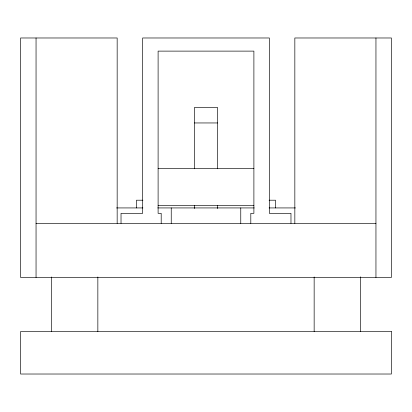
<?xml version="1.0" encoding="UTF-8"?>
<svg xmlns="http://www.w3.org/2000/svg" width="412" height="412" viewBox="0 0 412 412"><rect width="100%" height="100%" fill="white"/><g stroke="black" fill="none" stroke-linecap="round" stroke-linejoin="round"><path stroke-width="0.62" d="M194.412 122.956L217.588 122.956M158.09 168.534L253.91 168.534M142.912 200.206L136.475 200.206L136.475 207.931M269.088 200.206L275.525 200.206L275.525 207.931M158.09 205.614L253.91 205.614M116.519 207.931L142.912 207.931M157.719 207.931L254.281 207.931M269.088 207.931L295.481 207.931M36.05 223.381L375.95 223.381M375.95 37.981L375.95 277.456M360.5 276.812L360.5 331.531M314.15 276.962L314.15 331.531M294.838 223.381L294.838 37.981L391.4 37.981L391.4 277.456L20.6 277.456L20.6 37.981L117.163 37.981L117.163 223.381M290.975 223.381L290.975 213.339L269.345 213.339L269.345 37.981L142.655 37.981L142.655 213.339L121.025 213.339L121.025 223.381M250.805 223.381L250.805 213.339L253.895 213.339L253.895 51.114L158.105 51.114L158.105 213.339L161.195 213.339L161.195 223.381M240.763 207.931L240.763 223.381M217.588 168.76L217.588 107.506L194.412 107.506L194.412 168.76M217.588 205.356L217.588 208.575M194.412 205.356L194.412 208.575M171.238 207.931L171.238 223.381M97.85 276.962L97.85 331.531M51.5 276.962L51.5 331.531M36.05 37.981L36.05 277.456M391.4 331.531L20.6 331.531L20.6 374.019L391.4 374.019L391.4 331.531"/></g></svg>
